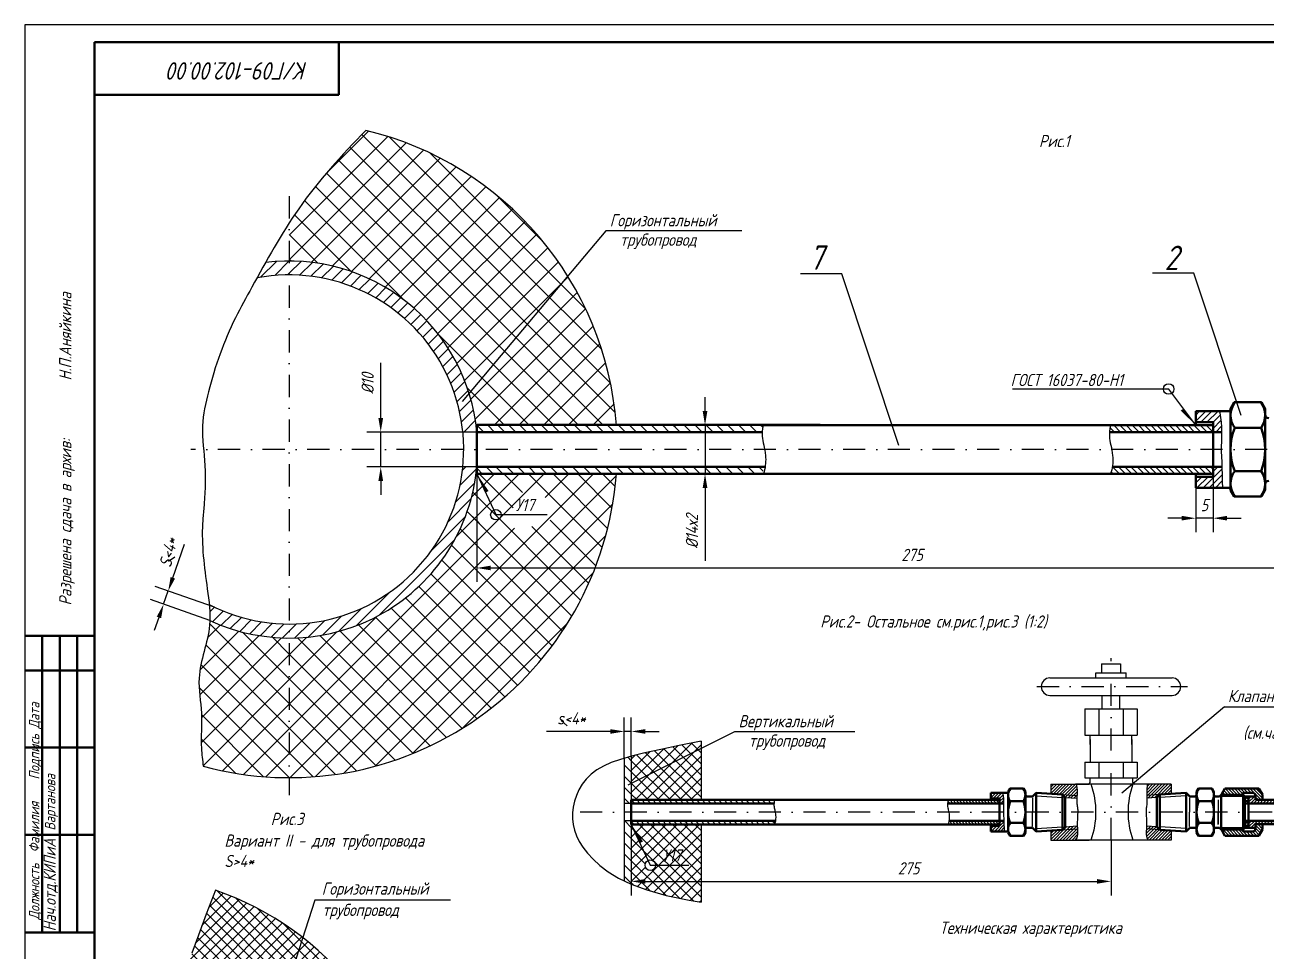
# Model space of a CAD drawing. Header units: millimetres. Extents: x 0 to 6596, y 0 to 3335.
# Drawn here: x 163.4 to 519.2, y 471.2 to 736.5 of the extents above; entities that cross this region are included whole.
import ezdxf
from ezdxf.enums import TextEntityAlignment as Align

# ---------------------------------------------------------------- set-up
doc = ezdxf.new("R2010")
doc.units = ezdxf.units.MM
doc.header["$LTSCALE"] = 0.5
doc.header["$MEASUREMENT"] = 0
doc.linetypes.add('DASHDOT', pattern=[25.4, 12.7, -6.35, 0, -6.35])
doc.styles.get("Standard").update_dxf_attribs({"font": 'romand.shx', "width": 0.8, "oblique": 15, "height": 3.5})
doc.dimstyles.get("Standard").update_dxf_attribs({"dimscale": 0, "dimtxt": 3.5, "dimasz": 4, "dimexe": 4, "dimexo": 0, "dimgap": 2, "dimtad": 1, "dimrnd": 0.0035, "dimtxsty": 'Standard', "dimcen": 0.09, "dimclrd": 5, "dimazin": 2, "dimtfac": 1, "dimtix": 1, "dimtmove": 0, "dimatfit": 0, "dimfxl": 0, "dimtolj": 1, "dimtzin": 0, "dimarcsym": 0})
pattern_1 = [(315, (217.0644, 641.017), (0.4419417, 0.4419417), [])]
pattern_2 = [(45, (217.0644, 641.017), (-0.4419417, 0.4419417), [])]

# ---------------------------------------------------------------- blocks, each defined once
blk = doc.blocks.new('*X365')
at = {"color": 0}
for p, q in [((599.41, 872.86), (600.06, 873.51)), ((599.41, 869.72), (601.41, 871.72)), ((611.41, 872.29), (612.63, 873.51)), ((599.41, 866.58), (601.41, 868.58)), ((611.41, 869.15), (613.41, 871.15)), ((599.41, 863.43), (601.41, 865.43)), ((611.41, 866.01), (613.41, 868.01)), ((611.41, 862.86), (613.41, 864.86)), ((599.41, 860.29), (601.41, 862.29)), ((611.41, 859.72), (613.41, 861.72)), ((599.41, 857.15), (601.41, 859.15)), ((611.41, 856.58), (613.41, 858.58)), ((599.41, 854.01), (601.41, 856.01)), ((611.41, 853.43), (613.41, 855.43)), ((599.41, 850.86), (601.41, 852.86)), ((611.41, 850.29), (613.41, 852.29)), ((599.41, 847.72), (601.41, 849.72)), ((611.41, 847.15), (613.41, 849.15)), ((601.06, 846.22), (601.41, 846.58))]:
    blk.add_line(p, q, dxfattribs=at)
blk = doc.blocks.new('*D376')
at = {"color": 0, "linetype": 'Continuous', "lineweight": -2, "transparency": 16777216}
for p, q in [((335.21, 526.41), (335.21, 538.09)), ((337.21, 526.97), (337.21, 538.09))]:
    blk.add_line(p, q, dxfattribs=at)
at = {"color": 5, "linetype": 'Continuous', "lineweight": -2, "transparency": 16777216}
for p, q in [((331.21, 534.09), (312.89, 534.09)), ((337.21, 534.09), (335.21, 534.09)), ((341.21, 534.09), (345.21, 534.09))]:
    blk.add_line(p, q, dxfattribs=at)
at = {"color": 5, "linetype": 'Continuous', "lineweight": 25, "transparency": 16777216}
for points in [[(331.21, 534.75), (331.21, 533.42), (335.21, 534.09)], [(341.21, 534.75), (341.21, 533.42), (337.21, 534.09)]]:
    blk.add_solid(points, dxfattribs=at)
at = {"layer": 'Defpoints', "color": 0, "linetype": 'Continuous', "lineweight": 25, "transparency": 16777216}
for p in [(337.21, 534.09), (337.21, 526.97), (335.21, 526.41)]:
    blk.add_point(p, dxfattribs=at)
at = {"color": 0, "linetype": 'Continuous', "lineweight": 25, "transparency": 16777216, "insert": (320.05, 537.84), "char_height": 3.5, "attachment_point": 5}
blk.add_mtext('\\A1;s<4*', dxfattribs=at)
blk = doc.blocks.new('*D377')
at = {"color": 0, "linetype": 'Continuous', "lineweight": -2, "transparency": 16777216}
for p, q in [((337.21, 507.48), (337.21, 487.14)), ((474.69, 502.99), (474.69, 487.14))]:
    blk.add_line(p, q, dxfattribs=at)
at = {"color": 5, "linetype": 'Continuous', "lineweight": -2, "transparency": 16777216}
blk.add_line((341.21, 491.14), (470.69, 491.14), dxfattribs=at)
at = {"color": 5, "linetype": 'Continuous', "lineweight": 25, "transparency": 16777216}
for points in [[(341.21, 491.81), (341.21, 490.48), (337.21, 491.14)], [(470.69, 491.81), (470.69, 490.48), (474.69, 491.14)]]:
    blk.add_solid(points, dxfattribs=at)
at = {"layer": 'Defpoints', "color": 0, "linetype": 'Continuous', "lineweight": 25, "transparency": 16777216}
for p in [(337.21, 507.48), (474.69, 502.99), (474.69, 491.14)]:
    blk.add_point(p, dxfattribs=at)
at = {"color": 0, "linetype": 'Continuous', "lineweight": 25, "transparency": 16777216, "insert": (416.7, 494.89), "char_height": 3.5, "attachment_point": 5}
blk.add_mtext('\\A1;275', dxfattribs=at)
blk = doc.blocks.new('*D366')
at = {"color": 5, "lineweight": -2, "transparency": 16777216}
for p, q in [((358.34, 625.85), (358.34, 629.85)), ((358.34, 621.85), (358.34, 607.85)), ((358.34, 603.85), (358.34, 582.96))]:
    blk.add_line(p, q, dxfattribs=at)
at = {"color": 0, "lineweight": -2, "transparency": 16777216}
for p, q in [((375.04, 621.85), (354.34, 621.85)), ((375.08, 607.85), (354.34, 607.85))]:
    blk.add_line(p, q, dxfattribs=at)
at = {"color": 5, "lineweight": 25, "transparency": 16777216}
for points in [[(357.67, 625.85), (359.01, 625.85), (358.34, 621.85)], [(357.67, 603.85), (359.01, 603.85), (358.34, 607.85)]]:
    blk.add_solid(points, dxfattribs=at)
at = {"layer": 'Defpoints', "color": 0, "lineweight": 25, "transparency": 16777216}
for p in [(375.04, 621.85), (358.34, 607.85), (375.08, 607.85)]:
    blk.add_point(p, dxfattribs=at)
at = {"color": 0, "lineweight": 25, "transparency": 16777216, "insert": (354.59, 591.4), "char_height": 3.5, "attachment_point": 5, "rotation": 90}
blk.add_mtext('\\A1;%%C14х2', dxfattribs=at)
blk = doc.blocks.new('*D378')
at = {"color": 5, "lineweight": -2, "transparency": 16777216}
for p, q in [((265.4, 623.85), (265.4, 639.68)), ((265.4, 609.85), (265.4, 619.85)), ((265.4, 605.85), (265.4, 601.85))]:
    blk.add_line(p, q, dxfattribs=at)
at = {"color": 0, "lineweight": -2, "transparency": 16777216}
for p, q in [((292.95, 619.85), (261.4, 619.85)), ((292.94, 609.85), (261.4, 609.85))]:
    blk.add_line(p, q, dxfattribs=at)
at = {"color": 5, "lineweight": 25, "transparency": 16777216}
for points in [[(264.73, 623.85), (266.07, 623.85), (265.4, 619.85)], [(264.73, 605.85), (266.07, 605.85), (265.4, 609.85)]]:
    blk.add_solid(points, dxfattribs=at)
at = {"layer": 'Defpoints', "color": 0, "lineweight": 25, "transparency": 16777216}
for p in [(292.95, 619.85), (265.4, 609.85), (292.94, 609.85)]:
    blk.add_point(p, dxfattribs=at)
at = {"color": 0, "lineweight": 25, "transparency": 16777216, "insert": (261.65, 633.76), "char_height": 3.5, "attachment_point": 5, "rotation": 90}
blk.add_mtext('\\A1;%%C10', dxfattribs=at)
blk = doc.blocks.new('*D379')
at = {"color": 0, "linetype": 'Continuous', "lineweight": -2, "transparency": 16777216}
for p, q in [((498.96, 607.05), (498.96, 591.17)), ((503.96, 607.05), (503.96, 591.17))]:
    blk.add_line(p, q, dxfattribs=at)
at = {"color": 5, "linetype": 'Continuous', "lineweight": -2, "transparency": 16777216}
for p, q in [((494.96, 595.17), (490.96, 595.17)), ((503.96, 595.17), (498.96, 595.17)), ((507.96, 595.17), (511.96, 595.17))]:
    blk.add_line(p, q, dxfattribs=at)
at = {"color": 5, "linetype": 'Continuous', "lineweight": 25, "transparency": 16777216}
for points in [[(494.96, 595.84), (494.96, 594.51), (498.96, 595.17)], [(507.96, 595.84), (507.96, 594.51), (503.96, 595.17)]]:
    blk.add_solid(points, dxfattribs=at)
at = {"layer": 'Defpoints', "color": 0, "linetype": 'Continuous', "lineweight": 25, "transparency": 16777216}
for p in [(498.96, 607.05), (503.96, 607.05), (498.96, 595.17)]:
    blk.add_point(p, dxfattribs=at)
at = {"color": 0, "linetype": 'Continuous', "lineweight": 25, "transparency": 16777216, "insert": (501.46, 598.92), "char_height": 3.5, "attachment_point": 5}
blk.add_mtext('\\A1;5', dxfattribs=at)
blk = doc.blocks.new('*D380')
at = {"color": 0, "linetype": 'Continuous', "lineweight": -2, "transparency": 16777216}
for p, q in [((292.95, 607.85), (292.95, 576.91)), ((567.92, 598.87), (567.92, 576.91))]:
    blk.add_line(p, q, dxfattribs=at)
at = {"color": 5, "linetype": 'Continuous', "lineweight": -2, "transparency": 16777216}
blk.add_line((296.95, 580.91), (563.92, 580.91), dxfattribs=at)
at = {"color": 5, "linetype": 'Continuous', "lineweight": 25, "transparency": 16777216}
for points in [[(296.95, 581.58), (296.95, 580.25), (292.95, 580.91)], [(563.92, 581.58), (563.92, 580.25), (567.92, 580.91)]]:
    blk.add_solid(points, dxfattribs=at)
at = {"layer": 'Defpoints', "color": 0, "linetype": 'Continuous', "lineweight": 25, "transparency": 16777216}
for p in [(292.95, 607.85), (567.92, 598.87), (567.92, 580.91)]:
    blk.add_point(p, dxfattribs=at)
at = {"color": 0, "linetype": 'Continuous', "lineweight": 25, "transparency": 16777216, "insert": (417.7, 584.66), "char_height": 3.5, "attachment_point": 5}
blk.add_mtext('\\A1;275', dxfattribs=at)

msp = doc.modelspace()

# ---------------------------------------------------------------- hatches: boundary and pattern name
at = {"linetype": 'Continuous', "lineweight": 25}
h = msp.add_hatch(dxfattribs=at)
h.set_pattern_fill('ANSI31', color=256, scale=10, style=0)
h.set_pattern_definition([(45, (52.6669, 874.9288), (-0.8838835, 0.8838835), [])])
h.paths.add_polyline_path([(506.611, 603.849), (506.586, 605.655), (506.534, 607.679), (506.471, 609.526), (506.458, 609.849), (503.961, 609.849), (503.961, 607.049), (498.961, 607.049), (498.961, 603.849)])
h.paths.add_polyline_path([(503.961, 622.649), (503.961, 619.849), (506.365, 619.849), (506.366, 619.933), (506.349, 621.299), (506.271, 622.659), (506.108, 624.017), (505.836, 625.377), (505.696, 625.849), (498.961, 625.849), (498.961, 622.649)])
h = msp.add_hatch(dxfattribs=at)
h.set_pattern_fill('ANSI31', color=256, scale=10, angle=-90, style=0)
h.set_pattern_definition([(315, (52.6669, 874.9288), (0.8838835, 0.8838835), [])])
h.paths.add_polyline_path([(474.526, 621.849, 0.0052677), (474.439, 621.462, 0.0402545), (474.228, 619.849), (503.961, 619.849), (503.961, 621.849)])
h.paths.add_polyline_path([(475.052, 609.849, -0.0266989), (474.76, 608.497, -0.0079438), (474.572, 607.849), (503.961, 607.849), (503.961, 609.849)])
h = msp.add_hatch(dxfattribs=at)
h.set_pattern_fill('ANSI37', color=256, scale=18, angle=90, style=0)
h.set_pattern_definition([(135, (7.6495, 5.649), (-1.59099, -1.59099), []), (225, (7.6495, 5.649), (1.59099, -1.59099), [])])
h.paths.add_polyline_path([(357.206, 529.208), (337.206, 519.194), (337.206, 514.487), (357.206, 514.487)])
h.paths.add_polyline_path([(357.206, 529.208), (357.206, 531.272), (350.97, 530.019), (345.634, 528.918), (341.105, 527.926), (337.292, 526.999), (337.206, 526.974), (337.206, 519.194)])
h.paths.add_polyline_path([(357.206, 507.477), (337.207, 507.477), (337.207, 507.475), (341.987, 497.125, -0.556969), (344.155, 495.783, -1), (341.155, 495.783, -0.2845471), (341.987, 497.125), (337.207, 507.475), (337.207, 492.76), (337.206, 492.76), (337.206, 490.362), (337.207, 490.362), (341.706, 488.69), (347.177, 487.132), (353.753, 485.724), (357.206, 485.183)])
h.paths.add_polyline_path([(345.384, 501.201), (354.872, 501.201), (354.872, 495.951), (345.384, 495.951)], flags=24)
h = msp.add_hatch(dxfattribs=at)
h.set_pattern_fill('ANSI31', color=256, scale=18, angle=90, style=0)
h.set_pattern_definition([(135, (7.6495, 5.649), (-1.59099, -1.59099), [])])
h.paths.add_polyline_path([(337.206, 526.974), (335.206, 526.407), (335.206, 513.477), (337.206, 513.477)])
h.paths.add_polyline_path([(337.206, 508.477), (335.206, 508.477), (335.206, 491.32), (337.206, 490.362)])
h = msp.add_hatch(dxfattribs=at)
h.set_pattern_fill('ANSI31', color=256, scale=5, style=0)
h.set_pattern_definition(pattern_2)
h.paths.add_polyline_path([(444.036, 505.477), (444.024, 506.38), (443.998, 507.392), (443.966, 508.315), (443.96, 508.477), (442.711, 508.477), (442.711, 507.077), (440.211, 507.077), (440.211, 505.477)])
h.paths.add_polyline_path([(442.711, 514.877), (442.711, 513.477), (443.913, 513.477), (443.914, 513.519), (443.905, 514.202), (443.867, 514.882), (443.785, 515.561), (443.649, 516.241), (443.579, 516.477), (440.211, 516.477), (440.211, 514.877)])
h = msp.add_hatch(dxfattribs=at)
h.set_pattern_fill('ANSI31', color=256, scale=5, style=0)
h.set_pattern_definition(pattern_2)
h.paths.add_polyline_path([(464.948, 515.747, 0.0083455), (464.968, 517.063, 0.0300365), (464.918, 517.869, 0.0101578), (464.759, 518.989), (464.508, 518.989), (457.445, 518.989), (457.445, 516.216), (460.746, 516.01)])
h.paths.add_polyline_path([(464.914, 514.948, 0.005074), (464.948, 515.747), (460.746, 516.01), (461.546, 515.203), (461.546, 515.158)])
h.paths.add_polyline_path([(465.063, 506.215, 0.002508), (465.048, 506.532, -0.0055079), (465.029, 507.014), (461.546, 506.797), (461.546, 506.752), (460.746, 505.945)])
h.paths.add_polyline_path([(464.569, 502.989, 0.018147), (464.899, 503.653, 0.103314), (465.087, 504.494, 0.0136215), (465.063, 506.215), (460.355, 505.921), (457.445, 505.739), (457.445, 502.989)])
h = msp.add_hatch(dxfattribs=at)
h.set_pattern_fill('ANSI31', color=256, scale=5, style=0)
h.set_pattern_definition(pattern_2)
h.paths.add_polyline_path([(491.945, 502.989), (491.945, 505.739), (488.644, 505.945), (484.826, 506.184, 0.0133741), (484.804, 504.494, 0.103314), (484.991, 503.653, 0.018147), (485.322, 502.989)])
h.paths.add_polyline_path([(488.644, 505.945), (487.844, 506.752), (487.844, 506.797), (484.861, 506.983, -0.0051516), (484.842, 506.532, 0.0027554), (484.826, 506.184)])
h.paths.add_polyline_path([(487.844, 515.158), (487.844, 515.203), (488.644, 516.01), (484.942, 515.778, 0.0050741), (484.975, 514.979)])
h.paths.add_polyline_path([(488.644, 516.01), (491.945, 516.216), (491.945, 518.989), (485.132, 518.989, 0.0101578), (484.972, 517.869, 0.0300365), (484.923, 517.063, 0.0081473), (484.942, 515.778)])
h = msp.add_hatch(dxfattribs=at)
h.set_pattern_fill('ANSI31', color=256, scale=5, angle=-90, style=0)
h.set_pattern_definition(pattern_1)
h.paths.add_polyline_path([(517.094, 504.239), (518.108, 505.994), (518.108, 507.489), (516.108, 507.489), (516.108, 506.266, -0.4142136), (515.308, 505.466), (512.792, 505.466, -0.1989124), (512.439, 505.612), (512.073, 505.977), (506.34, 505.977), (507.344, 504.239)])
h.paths.add_polyline_path([(512.439, 516.342, -0.1989124), (512.792, 516.489), (514.58, 516.489), (515.216, 517.739), (507.344, 517.739), (506.327, 515.977), (512.073, 515.977)])
h.paths.add_polyline_path([(518.108, 514.489), (518.108, 515.989), (517.098, 517.739), (515.216, 517.739), (514.58, 516.489), (515.308, 516.489, -0.4142136), (516.108, 515.689), (516.108, 514.489)])
h = msp.add_hatch(dxfattribs=at)
h.set_pattern_fill('ANSI31', color=256, scale=5, angle=-90, style=0)
h.set_pattern_definition(pattern_1)
h.paths.add_polyline_path([(427.994, 514.477, 0.0052677), (427.951, 514.283, 0.0402545), (427.845, 513.477), (442.711, 513.477), (442.711, 514.477)])
h.paths.add_polyline_path([(428.257, 508.477, -0.0266989), (428.111, 507.801, -0.0079438), (428.017, 507.477), (442.711, 507.477), (442.711, 508.477)])
h = msp.add_hatch(dxfattribs=at)
h.set_pattern_fill('ANSI37', color=256, scale=5, style=0)
h.set_pattern_definition([(45, (217.0644, 641.017), (-0.4419417, 0.4419417), []), (135, (217.0644, 641.017), (-0.4419417, -0.4419417), [])])
h.paths.add_polyline_path([(514.108, 513.489), (514.108, 515.477), (513.049, 515.477), (513.049, 513.489)])
h.paths.add_polyline_path([(514.108, 506.477), (514.108, 508.489), (513.049, 508.489), (513.049, 506.477)])
h = msp.add_hatch(dxfattribs=at)
h.set_pattern_fill('ANSI31', color=256, scale=5, style=0)
h.set_pattern_definition(pattern_2)
h.paths.add_polyline_path([(531.608, 513.489), (531.608, 514.489), (531.594, 514.489), (531.592, 514.486), (531.594, 514.489), (516.108, 514.489), (516.108, 515.477), (514.108, 515.477), (514.108, 513.489)])
h.paths.add_polyline_path([(531.608, 507.489), (531.608, 508.489), (514.108, 508.489), (514.108, 506.477), (516.108, 506.477), (516.108, 507.489)])
h = msp.add_hatch(dxfattribs=at)
h.set_pattern_fill('ANSI37', color=256, scale=18, angle=-90, style=0)
h.set_pattern_definition([(315, (-364.1336, 3874.4901), (1.5909903, 1.5909903), []), (45, (-364.1336, 3874.4901), (-1.5909903, 1.5909903), [])])
h.paths.add_polyline_path([(274.111, 389.534), (258.061, 397.847), (234.984, 397.847, -0.0003252), (234.972, 397.789), (244.742, 392.006, -0.2728999), (246.055, 392.78, -1), (246.055, 389.78, -0.5712155), (244.742, 392.006), (234.972, 397.789, -0.2530838), (206.631, 364.859), (220.886, 327.486, 0.2539575)])
h.paths.add_polyline_path([(259.825, 417.199), (269.693, 414.555), (269.825, 414.63), (269.825, 414.595), (275.473, 417.203, 0.2899648), (218.01, 488.605), (215.351, 481.724), (213.125, 475.739), (211.287, 470.561), (209.791, 466.101), (208.592, 462.269), (207.644, 458.976), (206.901, 456.135), (206.319, 453.655), (205.855, 451.447), (205.691, 450.539, -0.259315), (234.986, 417.199)])
h.paths.add_polyline_path([(246.063, 380.149), (252.749, 380.149), (252.749, 374.899), (246.063, 374.899)], flags=24)

# ---------------------------------------------------------------- linework, layer by layer
for p, q in [((757.397, 736.48), (163.397, 736.48)), ((163.397, 736.48), (163.397, 316.48)), ((498.961, 621.85), (491.273, 632.171)), ((518.882, 626.465), (518.882, 614.872)), ((518.882, 614.872), (518.882, 626.465)), ((518.882, 614.827), (518.882, 626.419)), ((518.882, 624.611), (518.882, 626.419)), ((518.882, 626.419), (518.882, 624.827)), ((293.183, 619.849), (288.932, 619.849)), ((518.882, 614.872), (518.882, 603.28)), ((293.183, 609.849), (288.932, 609.849)), ((292.953, 607.854), (298.338, 596.194)), ((518.882, 605.088), (518.882, 603.28)), ((518.882, 603.28), (518.882, 604.872)), ((508.961, 603.226), (510.031, 601.372)), ((510.031, 601.372), (516.829, 601.372)), ((518.882, 603.28), (517.781, 601.372)), ((298.338, 596.194), (313.111, 596.194)), ((471.945, 553.423), (477.445, 553.423)), ((471.945, 553.423), (471.945, 550.923)), ((477.445, 553.423), (477.445, 550.923)), ((457.202, 549.423), (492.187, 549.423)), ((470.36, 550.923), (479.03, 550.923)), ((470.36, 549.423), (470.36, 550.923)), ((479.03, 549.423), (479.03, 550.923)), ((457.202, 544.423), (492.187, 544.423)), ((472.13, 540.534), (472.13, 544.423)), ((477.26, 540.534), (477.26, 544.423)), ((467.195, 540.534), (482.195, 540.534)), ((467.195, 533.034), (482.195, 533.034)), ((468.695, 530.31), (468.695, 533.034)), ((468.695, 531.829), (468.695, 525.31)), ((480.695, 530.31), (480.695, 533.034)), ((480.695, 531.829), (480.695, 525.31)), ((467.195, 525.31), (482.195, 525.31)), ((467.195, 520.81), (482.195, 520.81)), ((468.695, 519.489), (468.695, 520.81)), ((480.945, 519.489), (480.945, 520.81)), ((450.172, 516.785), (450.172, 510.989)), ((450.172, 510.989), (450.172, 516.785)), ((450.172, 510.966), (450.172, 516.762)), ((450.172, 515.858), (450.172, 516.762)), ((450.172, 516.762), (450.172, 515.966)), ((457.445, 518.989), (468.445, 518.989)), ((491.945, 518.989), (464.508, 518.989)), ((491.945, 518.989), (464.759, 518.989)), ((499.218, 516.785), (499.218, 510.989)), ((499.218, 510.989), (499.218, 516.785)), ((499.218, 510.966), (499.218, 516.762)), ((499.218, 515.858), (499.218, 516.762)), ((499.218, 516.762), (499.218, 515.966)), ((337.322, 513.477), (335.197, 513.477)), ((452.172, 515.059), (452.172, 510.966)), ((461.546, 510.977), (461.546, 515.163)), ((487.844, 510.977), (487.844, 515.163)), ((497.218, 515.059), (497.218, 510.966)), ((505.428, 514.547), (505.428, 510.989)), ((505.428, 514.303), (505.428, 507.572)), ((512.549, 515.48), (506.266, 515.48)), ((450.172, 510.989), (450.172, 505.192)), ((452.172, 506.896), (452.172, 510.989)), ((461.546, 510.977), (461.546, 506.791)), ((487.844, 510.977), (487.844, 506.791)), ((497.218, 506.896), (497.218, 510.989)), ((499.218, 510.989), (499.218, 505.192)), ((505.428, 507.43), (505.428, 510.989)), ((337.322, 508.477), (335.197, 508.477)), ((337.207, 507.476), (342.592, 495.815)), ((450.172, 505.192), (449.621, 504.239)), ((450.172, 506.096), (450.172, 505.192)), ((450.172, 505.192), (450.172, 505.989)), ((499.218, 506.096), (499.218, 505.192)), ((499.218, 505.192), (499.218, 505.989)), ((499.218, 505.192), (499.769, 504.239)), ((512.549, 506.475), (506.266, 506.475)), ((445.211, 505.166), (445.746, 504.239)), ((445.746, 504.239), (449.145, 504.239)), ((457.445, 502.989), (468.477, 502.989)), ((491.945, 502.989), (464.569, 502.989)), ((503.643, 504.239), (500.244, 504.239)), ((504.178, 505.166), (503.643, 504.239)), ((342.592, 495.815), (353.693, 495.815))]:
    msp.add_line(p, q)
at = {"lineweight": 50}
for p, q in [((752.397, 731.48), (183.397, 731.48)), ((183.397, 731.48), (183.397, 321.48)), ((253.436, 716.444), (253.436, 731.444)), ((183.436, 716.444), (253.436, 716.444)), ((508.961, 626.519), (510.031, 628.372)), ((508.961, 626.519), (508.961, 603.226)), ((510.031, 628.372), (517.781, 628.372)), ((518.882, 626.465), (517.781, 628.372)), ((518.882, 626.419), (518.882, 614.827)), ((498.961, 625.849), (498.961, 621.849)), ((503.961, 622.649), (498.961, 622.649)), ((503.961, 622.649), (503.961, 607.049)), ((374.74, 619.849), (292.951, 619.849)), ((391.373, 621.869), (292.952, 621.869)), ((503.961, 621.849), (375.039, 621.849)), ((503.961, 619.849), (474.228, 619.849)), ((510.173, 621.057), (517.685, 621.057)), ((518.882, 603.28), (518.882, 614.872)), ((375.564, 609.849), (292.951, 609.849)), ((503.961, 609.849), (475.052, 609.849)), ((510.139, 608.688), (517.685, 608.688)), ((391.419, 607.849), (292.951, 607.849)), ((503.961, 607.849), (375.085, 607.849)), ((498.961, 607.849), (498.961, 603.849)), ((503.961, 607.049), (498.961, 607.049)), ((508.961, 603.226), (510.031, 601.372)), ((510.031, 601.372), (517.781, 601.372)), ((518.882, 603.28), (517.781, 601.372)), ((163.397, 561.501), (183.397, 561.501)), ((168.397, 561.501), (168.397, 476.501)), ((173.397, 561.501), (173.397, 476.501)), ((178.397, 561.501), (178.397, 476.501)), ((163.397, 551.501), (183.397, 551.501)), ((163.397, 529.501), (183.397, 529.501)), ((440.211, 516.477), (440.211, 514.477)), ((445.211, 516.812), (445.746, 517.739)), ((445.211, 516.812), (445.211, 505.166)), ((445.746, 517.739), (449.621, 517.739)), ((450.172, 516.785), (449.621, 517.739)), ((450.172, 516.762), (450.172, 510.966)), ((453.196, 510.977), (453.196, 516.481)), ((460.746, 510.977), (460.746, 516.01)), ((488.644, 510.977), (488.644, 516.01)), ((496.194, 510.977), (496.194, 516.481)), ((499.218, 516.785), (499.769, 517.739)), ((499.218, 516.762), (499.218, 510.966)), ((503.643, 517.739), (499.769, 517.739)), ((504.178, 516.812), (503.643, 517.739)), ((504.178, 516.812), (504.178, 505.166)), ((506.266, 515.977), (506.266, 505.993)), ((506.266, 515.977), (506.266, 510.989)), ((506.333, 515.989), (507.344, 517.739)), ((517.098, 517.739), (507.344, 517.739)), ((512.439, 516.342), (512.073, 515.977)), ((515.308, 516.489), (512.792, 516.489)), ((518.108, 515.989), (517.098, 517.739)), ((518.108, 515.989), (518.108, 514.489)), ((378.101, 513.477), (337.206, 513.477)), ((386.418, 514.487), (337.207, 514.487)), ((442.711, 514.477), (378.25, 514.477)), ((442.711, 513.477), (427.845, 513.477)), ((442.711, 514.877), (440.211, 514.877)), ((442.711, 514.877), (442.711, 507.077)), ((445.817, 514.081), (449.574, 514.081)), ((461.546, 510.977), (461.546, 515.203)), ((487.844, 510.977), (487.844, 515.203)), ((503.573, 514.081), (499.816, 514.081)), ((513.049, 515.48), (513.049, 506.494)), ((513.049, 515.48), (513.049, 506.494)), ((513.049, 515.48), (513.049, 506.494)), ((513.049, 515.48), (513.049, 506.494)), ((513.049, 515.48), (513.049, 506.494)), ((513.049, 515.48), (513.049, 506.475)), ((514.108, 515.477), (514.108, 506.477)), ((516.108, 515.689), (516.108, 514.489)), ((516.108, 515.239), (516.108, 514.489)), ((531.608, 514.489), (516.108, 514.489)), ((450.172, 505.192), (450.172, 510.989)), ((453.196, 510.977), (453.196, 505.473)), ((460.746, 510.977), (460.746, 505.945)), ((461.546, 510.977), (461.546, 506.752)), ((487.844, 510.977), (487.844, 506.752)), ((488.644, 510.977), (488.644, 505.945)), ((496.194, 510.977), (496.194, 505.473)), ((499.218, 505.192), (499.218, 510.989)), ((506.266, 505.977), (506.266, 510.989)), ((378.513, 508.477), (337.206, 508.477)), ((386.441, 507.477), (337.207, 507.477)), ((442.711, 507.477), (378.273, 507.477)), ((442.711, 508.477), (428.257, 508.477)), ((440.211, 507.477), (440.211, 505.477)), ((442.711, 507.077), (440.211, 507.077)), ((445.801, 507.896), (449.574, 507.896)), ((450.172, 505.192), (449.621, 504.239)), ((499.218, 505.192), (499.769, 504.239)), ((503.589, 507.896), (499.816, 507.896)), ((506.34, 505.977), (507.344, 504.239)), ((512.439, 505.612), (512.073, 505.977)), ((515.308, 505.466), (512.792, 505.466)), ((516.108, 507.489), (516.108, 506.739)), ((516.108, 507.489), (516.108, 506.289)), ((531.608, 507.489), (516.108, 507.489)), ((518.108, 505.994), (517.094, 504.239)), ((518.108, 507.489), (518.108, 505.994)), ((163.397, 504.501), (168.788, 504.501)), ((168.397, 504.501), (183.397, 504.501)), ((445.211, 505.166), (445.746, 504.239)), ((445.746, 504.239), (449.621, 504.239)), ((503.643, 504.239), (499.769, 504.239)), ((504.178, 505.166), (503.643, 504.239)), ((517.094, 504.239), (507.344, 504.239)), ((163.397, 476.501), (183.397, 476.501))]:
    msp.add_line(p, q, dxfattribs=at)
at = {"lineweight": 25}
for p, q in [((239.183, 676.263), (267.426, 704.506)), ((249.835, 693.986), (261.91, 706.061)), ((259.997, 705.113), (301.2, 663.909)), ((239.183, 669.192), (272.672, 702.681)), ((256.559, 701.479), (296.15, 661.888)), ((267.79, 704.391), (306.25, 665.93)), ((245.536, 668.474), (277.671, 700.609)), ((251.548, 667.415), (282.439, 698.306)), ((253.176, 697.792), (291.1, 659.867)), ((279.476, 699.775), (311.3, 667.951)), ((249.87, 694.027), (286.05, 657.846)), ((257.022, 665.818), (286.989, 695.785)), ((262.046, 663.771), (291.332, 693.057)), ((246.665, 690.161), (281, 655.825)), ((266.674, 661.328), (295.476, 690.129)), ((270.941, 658.523), (299.425, 687.008)), ((298.786, 687.537), (311.87, 674.453)), ((243.586, 686.168), (272.09, 657.664)), ((274.867, 655.379), (303.184, 683.696)), ((240.658, 682.025), (256.782, 665.901)), ((283.308, 656.749), (306.755, 680.195)), ((239.183, 676.429), (247.39, 668.222)), ((295.098, 661.467), (310.137, 676.506)), ((368.886, 677.477), (329.873, 677.477)), ((306.887, 666.185), (313.329, 672.627)), ((235.006, 664.675), (239.181, 668.849)), ((239.183, 669.358), (239.694, 668.847)), ((230.966, 664.17), (235.521, 668.725)), ((238.714, 664.847), (239.183, 665.316)), ((239.183, 665.316), (242.608, 668.741)), ((242.163, 664.761), (245.84, 668.438)), ((245.4, 664.461), (248.905, 667.967)), ((248.456, 663.982), (251.823, 667.349)), ((251.354, 663.345), (254.608, 666.599)), ((254.113, 662.568), (257.274, 665.729)), ((284.663, 643.962), (306.887, 666.185)), ((287.243, 639.47), (316.329, 668.556)), ((306.25, 665.93), (328.724, 643.457)), ((311.3, 667.951), (324.109, 655.143)), ((498.47, 665.306), (486.587, 665.306)), ((511.952, 624.581), (498.47, 665.306)), ((256.744, 661.664), (259.827, 664.747)), ((259.258, 660.642), (262.277, 663.662)), ((261.662, 659.511), (264.629, 662.478)), ((289.442, 634.598), (319.132, 664.288)), ((296.15, 661.888), (332.582, 625.456)), ((301.2, 663.909), (331.238, 633.872)), ((397.587, 665.12), (385.704, 665.12)), ((413.839, 616.025), (397.587, 665.12)), ((263.963, 658.277), (266.888, 661.201)), ((266.166, 656.944), (269.056, 659.834)), ((268.273, 655.516), (271.138, 658.38)), ((281.731, 648.1), (295.098, 661.467)), ((291.1, 659.867), (329.118, 621.849)), ((291.214, 629.299), (321.73, 659.815)), ((270.289, 653.995), (273.134, 656.841)), ((272.214, 652.385), (275.048, 655.219)), ((278.463, 651.904), (283.308, 656.749)), ((281, 655.825), (314.976, 621.849)), ((286.05, 657.846), (322.047, 621.849)), ((292.485, 623.499), (324.115, 655.129)), ((274.05, 650.686), (276.879, 653.515)), ((275.798, 648.898), (278.628, 651.728)), ((277.457, 647.022), (280.295, 649.86)), ((279.027, 645.056), (281.88, 647.909)), ((281.997, 647.757), (307.905, 621.849)), ((297.906, 621.849), (326.275, 650.218)), ((280.506, 642.999), (283.381, 645.874)), ((304.978, 621.849), (328.194, 645.066)), ((281.891, 640.849), (284.796, 643.754)), ((283.18, 638.603), (286.123, 641.545)), ((284.369, 636.256), (287.358, 639.245)), ((285.451, 633.803), (288.498, 636.849)), ((312.049, 621.849), (329.851, 639.652)), ((286.421, 631.237), (289.537, 634.353)), ((319.12, 621.849), (331.221, 633.951)), ((287.269, 628.549), (290.47, 631.75)), ((290.234, 632.449), (300.834, 621.849)), ((287.985, 625.729), (291.287, 629.032)), ((288.553, 622.762), (291.979, 626.188)), ((326.191, 621.849), (332.268, 627.927)), ((289.176, 619.849), (292.532, 623.206)), ((292.711, 619.849), (292.93, 620.068)), ((292.951, 613.018), (292.951, 616.441)), ((288.135, 604.666), (292.911, 609.443)), ((288.827, 608.894), (289.782, 609.849)), ((239.183, 534.841), (312.191, 607.849)), ((286.892, 599.887), (292.338, 605.333)), ((286.967, 589.697), (305.12, 607.849)), ((292.951, 602.752), (298.049, 607.849)), ((292.951, 574.467), (326.333, 607.849)), ((292.951, 567.396), (332.881, 607.327)), ((293.62, 607.849), (303.306, 598.164)), ((300.692, 607.849), (306.005, 602.536)), ((307.763, 607.849), (328.879, 586.733)), ((312.558, 601.146), (319.262, 607.849)), ((312.798, 601.385), (319.262, 607.849)), ((314.834, 607.849), (330.427, 592.256)), ((321.905, 607.849), (331.675, 598.08)), ((328.976, 607.849), (332.582, 604.243)), ((291.44, 601.241), (292.951, 602.752)), ((291.779, 602.619), (292.951, 601.448)), ((291.779, 602.619), (322.696, 571.703)), ((292.951, 601.448), (294.936, 599.463)), ((284.703, 594.163), (291.317, 600.777)), ((292.951, 560.325), (331.88, 599.254)), ((302.183, 597.842), (303.242, 598.9)), ((279.886, 585.811), (289.61, 595.535)), ((290.194, 597.134), (292.951, 594.377)), ((290.194, 597.134), (320.18, 567.148)), ((292.951, 594.377), (293.628, 593.7)), ((313.935, 594.606), (327.06, 581.481)), ((288.157, 592.1), (292.951, 587.306)), ((288.157, 592.1), (317.457, 562.8)), ((292.951, 581.538), (303.76, 592.348)), ((308.722, 592.748), (324.994, 576.476)), ((205.813, 578.097), (209.182, 587.705)), ((265.07, 567.459), (286.573, 588.963)), ((285.723, 587.463), (292.951, 580.235)), ((292.951, 553.254), (329.892, 590.195)), ((292.951, 588.609), (293.623, 589.282)), ((292.951, 587.306), (294.345, 585.912)), ((239.183, 527.77), (292.951, 581.538)), ((282.927, 583.188), (292.951, 573.164)), ((292.951, 580.235), (314.534, 558.652)), ((279.79, 579.254), (292.951, 566.093)), ((292.951, 546.183), (326.293, 579.525)), ((217.777, 569.663), (200.715, 575.646)), ((203.159, 570.528), (204.489, 574.322)), ((239.333, 520.85), (292.951, 574.467)), ((258.497, 564.422), (268.221, 574.146)), ((276.323, 575.65), (292.951, 559.022)), ((292.951, 573.164), (311.417, 554.698)), ((216.446, 565.869), (199.384, 571.852)), ((216.423, 568.31), (217.777, 569.663)), ((253.255, 562.715), (259.869, 569.329)), ((268.396, 569.434), (292.951, 544.88)), ((272.527, 572.374), (292.951, 551.951)), ((201.836, 566.753), (200.512, 562.979)), ((217.183, 565.534), (220.23, 568.581)), ((219.679, 564.495), (222.795, 567.611)), ((222.282, 563.562), (225.483, 566.763)), ((225, 562.745), (228.303, 566.048)), ((239.183, 541.912), (264.335, 567.065)), ((244.589, 561.121), (249.366, 565.897)), ((246.705, 521.151), (292.951, 567.396)), ((248.699, 561.695), (254.145, 567.141)), ((263.914, 566.846), (292.951, 537.809)), ((292.951, 566.093), (308.109, 550.934)), ((213.579, 551.664), (224.733, 562.819)), ((215.769, 560.925), (219.434, 564.59)), ((216.391, 564.871), (239.183, 542.079)), ((225.798, 562.534), (239.183, 549.15)), ((227.844, 562.053), (231.27, 565.479)), ((230.826, 561.5), (234.405, 565.078)), ((233.964, 561.102), (237.732, 564.871)), ((237.28, 560.883), (239.183, 562.785)), ((239.183, 562.785), (241.291, 564.894)), ((239.183, 548.984), (252.792, 562.592)), ((240.807, 560.874), (245.138, 565.205)), ((253.762, 562.855), (284.256, 532.361)), ((259.051, 564.637), (288.724, 534.964)), ((292.951, 539.112), (318.938, 565.099)), ((213.529, 544.543), (230.533, 561.547)), ((214.048, 537.991), (236.953, 560.896)), ((215.282, 558.909), (239.183, 535.008)), ((234.337, 561.067), (239.183, 556.221)), ((239.183, 556.055), (244.212, 561.084)), ((241.573, 560.902), (274.67, 527.805)), ((247.976, 561.57), (279.575, 529.971)), ((254.778, 522.152), (292.951, 560.325)), ((292.951, 559.022), (304.613, 547.36)), ((213.952, 530.824), (239.183, 556.055)), ((239.183, 556.221), (269.523, 525.881)), ((213.868, 553.252), (239.183, 527.937)), ((263.837, 524.14), (292.951, 553.254)), ((292.951, 551.951), (300.928, 543.973)), ((214.488, 524.289), (239.183, 548.984)), ((239.183, 549.15), (264.116, 524.217)), ((213.356, 546.692), (239.183, 520.866)), ((274.507, 527.739), (292.951, 546.183)), ((292.951, 544.88), (297.054, 540.776)), ((220.081, 522.811), (239.183, 541.912)), ((239.183, 542.079), (258.422, 522.84)), ((214.025, 538.952), (231.841, 521.137)), ((288.933, 535.094), (292.951, 539.112)), ((292.951, 537.809), (292.988, 537.772)), ((226.105, 521.764), (239.183, 534.841)), ((239.183, 535.008), (252.406, 521.784)), ((401.25, 533.999), (366.774, 533.999)), ((213.947, 531.959), (223.788, 522.119)), ((232.5, 521.087), (239.183, 527.77)), ((239.183, 527.937), (246.021, 521.099)), ((214.482, 524.354), (214.757, 524.078)), ((239.183, 520.866), (239.199, 520.849)), ((337.206, 510.062), (337.206, 511.773)), ((285.373, 485.79), (246.551, 485.79))]:
    msp.add_line(p, q, dxfattribs=at)
at = {"linetype": 'DASHDOT'}
for p, q in [((239.183, 687.402), (239.183, 515.849)), ((685.871, 614.849), (210.943, 614.849)), ((453.479, 546.923), (496.655, 546.923)), ((533.667, 510.977), (320.421, 510.977))]:
    msp.add_line(p, q, dxfattribs=at)
at = {"linetype": 'Continuous', "lineweight": 25}
for p, q in [((329.873, 677.477), (288.757, 628.618)), ((491.273, 632.171), (446.487, 632.171)), ((204.553, 582.833), (206.421, 584.105)), ((507.22, 541.129), (477.77, 516.398)), ((507.22, 541.129), (557.611, 541.129)), ((317.132, 537.234), (318.815, 535.683)), ((366.774, 533.999), (336.207, 518.694)), ((357.206, 531.272), (357.206, 514.487)), ((337.206, 526.974), (337.206, 490.362)), ((335.206, 526.407), (335.206, 491.32)), ((460.355, 516.034), (464.948, 515.747)), ((488.644, 516.01), (484.925, 515.777)), ((512.662, 516.258), (512.662, 515.865)), ((453.196, 515.68), (460.746, 515.208)), ((461.546, 515.158), (464.914, 514.948)), ((487.844, 515.158), (484.975, 514.979)), ((496.194, 515.68), (488.644, 515.208)), ((337.207, 507.477), (337.207, 492.76)), ((357.206, 507.477), (357.206, 485.183)), ((453.196, 506.275), (460.746, 506.747)), ((460.355, 505.921), (465.063, 506.215)), ((461.546, 506.797), (465.013, 507.013)), ((488.644, 505.945), (484.811, 506.185)), ((487.844, 506.797), (484.861, 506.983)), ((496.194, 506.275), (488.644, 506.747)), ((512.662, 506.09), (512.662, 505.702)), ((246.551, 485.79), (227.946, 428.09))]:
    msp.add_line(p, q, dxfattribs=at)
at = {"linetype": 'Continuous', "lineweight": 50}
for p, q in [((518.882, 626.465), (518.882, 614.872)), ((508.461, 625.849), (498.961, 625.849)), ((292.952, 621.869), (292.952, 607.849)), ((506.365, 619.849), (503.961, 619.849)), ((506.458, 609.849), (503.961, 609.849)), ((508.461, 603.849), (498.961, 603.849)), ((444.961, 516.477), (440.211, 516.477)), ((450.172, 516.785), (450.172, 510.989)), ((453.196, 516.481), (452.245, 515.538)), ((453.196, 516.481), (460.746, 516.01)), ((460.746, 516.01), (461.546, 515.203)), ((488.644, 516.01), (487.844, 515.203)), ((496.194, 516.481), (488.644, 516.01)), ((496.194, 516.481), (497.145, 515.538)), ((499.218, 516.785), (499.218, 510.989)), ((506.266, 515.977), (505.778, 515.501)), ((512.549, 515.977), (512.549, 505.989)), ((512.549, 515.977), (512.549, 510.994)), ((512.549, 515.977), (513.049, 515.48)), ((337.207, 514.487), (337.207, 507.477)), ((443.913, 513.477), (442.711, 513.477)), ((450.672, 515.466), (452.069, 515.466)), ((498.718, 515.466), (497.321, 515.466)), ((516.108, 515.477), (513.049, 515.477)), ((513.049, 513.489), (531.608, 513.489)), ((512.549, 505.977), (512.549, 510.984)), ((444.961, 505.477), (440.211, 505.477)), ((443.96, 508.477), (442.711, 508.477)), ((450.672, 506.489), (452.069, 506.489)), ((453.196, 505.473), (452.245, 506.416)), ((453.196, 505.473), (460.746, 505.945)), ((460.746, 505.945), (461.546, 506.752)), ((488.644, 505.945), (487.844, 506.752)), ((496.194, 505.473), (488.644, 505.945)), ((496.194, 505.473), (497.145, 506.416)), ((498.718, 506.489), (497.321, 506.489)), ((506.266, 505.977), (505.801, 506.454)), ((512.549, 505.977), (513.049, 506.475)), ((513.049, 508.489), (531.608, 508.489)), ((516.108, 506.477), (513.049, 506.477))]:
    msp.add_line(p, q, dxfattribs=at)
at = {"linetype": 'Continuous'}
for p, q in [((518.882, 626.419), (518.882, 614.827)), ((518.882, 603.28), (518.882, 614.872)), ((467.195, 540.534), (467.195, 533.034)), ((471.195, 540.534), (471.195, 533.034)), ((478.195, 540.534), (478.195, 533.034)), ((482.195, 540.534), (482.195, 533.034)), ((467.195, 525.31), (467.195, 520.81)), ((471.195, 525.31), (471.195, 520.81)), ((478.195, 525.31), (478.195, 520.81)), ((482.195, 525.31), (482.195, 520.81)), ((450.172, 516.762), (450.172, 510.966)), ((457.445, 518.989), (457.445, 516.216)), ((491.945, 518.989), (491.945, 516.209)), ((499.218, 516.762), (499.218, 510.966)), ((450.172, 505.192), (450.172, 510.989)), ((499.218, 505.192), (499.218, 510.989)), ((457.445, 505.739), (457.445, 502.989)), ((491.945, 505.78), (491.945, 502.989))]:
    msp.add_line(p, q, dxfattribs=at)
at = {"color": 0}
for p, q in [((293.183, 621.574), (294.907, 619.849)), ((296.05, 621.849), (298.05, 619.849)), ((298.94, 621.849), (300.94, 619.849)), ((302.083, 621.849), (304.083, 619.849)), ((305.226, 621.849), (307.226, 619.849)), ((308.369, 621.849), (310.369, 619.849)), ((311.513, 621.849), (313.513, 619.849)), ((314.656, 621.849), (316.656, 619.849)), ((317.799, 621.849), (319.799, 619.849)), ((320.942, 621.849), (322.942, 619.849)), ((324.085, 621.849), (324.727, 621.207)), ((293.183, 609.177), (294.51, 607.849)), ((295.653, 609.849), (297.653, 607.849)), ((298.368, 609.849), (300.368, 607.849)), ((301.511, 609.849), (303.511, 607.849)), ((304.654, 609.849), (306.654, 607.849)), ((307.797, 609.849), (309.797, 607.849)), ((310.94, 609.849), (312.94, 607.849)), ((314.083, 609.849), (316.083, 607.849)), ((317.226, 609.849), (319.226, 607.849)), ((320.369, 609.849), (322.369, 607.849)), ((323.513, 609.849), (324.727, 608.635)), ((337.322, 514.34), (338.185, 513.477)), ((338.756, 514.477), (339.756, 513.477)), ((340.201, 514.477), (341.201, 513.477)), ((341.773, 514.477), (342.773, 513.477)), ((343.344, 514.477), (344.344, 513.477)), ((344.916, 514.477), (345.916, 513.477)), ((346.487, 514.477), (347.487, 513.477)), ((348.059, 514.477), (349.059, 513.477)), ((349.63, 514.477), (350.63, 513.477)), ((351.202, 514.477), (352.202, 513.477)), ((352.773, 514.477), (353.095, 514.156)), ((337.322, 508.141), (337.986, 507.477)), ((338.557, 508.477), (339.557, 507.477)), ((339.915, 508.477), (340.915, 507.477)), ((341.486, 508.477), (342.486, 507.477)), ((343.058, 508.477), (344.058, 507.477)), ((344.63, 508.477), (345.63, 507.477)), ((346.201, 508.477), (347.201, 507.477)), ((347.773, 508.477), (348.773, 507.477)), ((349.344, 508.477), (350.344, 507.477)), ((350.916, 508.477), (351.916, 507.477)), ((352.487, 508.477), (353.095, 507.87))]:
    msp.add_line(p, q, dxfattribs=at)
at = {"linetype": 'DASHDOT', "lineweight": 25}
msp.add_line((474.691, 502.989), (474.691, 555.078), dxfattribs=at)
at = {"color": 3, "linetype": 'Continuous', "lineweight": 50}
for p, q in [((512.549, 515.977), (506.266, 515.977)), ((512.549, 505.977), (506.266, 505.977))]:
    msp.add_line(p, q, dxfattribs=at)
at = {"color": 1, "linetype": 'Continuous', "lineweight": 50}
for p, q in [((505.601, 515.427), (504.678, 515.427)), ((505.624, 506.527), (504.678, 506.527))]:
    msp.add_line(p, q, dxfattribs=at)
for points, format in [([(498.961, 621.85, 0, 1, 0), (495.056, 626.272, 1, 1, 0)], "xyseb"), ([(375.039, 621.849, 0.0052677), (374.951, 621.462, 0.0696538), (374.75, 618.664, 0.0450063), (375.151, 616.135, -0.0379193), (375.669, 613.142, -0.090658), (375.272, 608.497, -0.0079438), (375.085, 607.849)], "xyb"), ([(474.526, 621.849, 0.0052677), (474.439, 621.462, 0.0696538), (474.238, 618.664, 0.0450063), (474.639, 616.135, -0.0379193), (475.157, 613.142, -0.090658), (474.76, 608.497, -0.0079438), (474.572, 607.849)], "xyb"), ([(292.953, 607.854, 0, 1, 0), (295.863, 602.722, 1, 1, 0)], "xyseb"), ([(464.759, 518.989, -0.0101578), (464.918, 517.869, -0.0300365), (464.968, 517.063, -0.013798), (464.911, 514.888, 0.026226), (464.909, 513.743, 0.0283104), (465.055, 512.392, -0.0375646), (465.146, 511.371, -0.0189856), (465.122, 510.367, 0.0089145), (465.027, 508.229, 0.0193585), (465.048, 506.532, -0.01613), (465.087, 504.494, -0.103314), (464.899, 503.653, -0.018147), (464.569, 502.989)], "xyb"), ([(485.132, 518.989, 0.0101578), (484.972, 517.869, 0.0300365), (484.923, 517.063, 0.013798), (484.98, 514.888, -0.026226), (484.982, 513.743, -0.0283104), (484.836, 512.392, 0.0375646), (484.745, 511.371, 0.0189856), (484.769, 510.367, -0.0089145), (484.863, 508.229, -0.0193585), (484.842, 506.532, 0.01613), (484.804, 504.494, 0.103314), (484.991, 503.653, 0.018147), (485.322, 502.989)], "xyb"), ([(378.25, 514.477, 0.0052677), (378.207, 514.283, 0.0696538), (378.106, 512.885, 0.0450063), (378.307, 511.62, -0.0379193), (378.566, 510.124, -0.090658), (378.367, 507.801, -0.0079438), (378.273, 507.477)], "xyb"), ([(427.994, 514.477, 0.0052677), (427.951, 514.283, 0.0696538), (427.85, 512.885, 0.0450063), (428.05, 511.62, -0.0379193), (428.309, 510.124, -0.090658), (428.111, 507.801, -0.0079438), (428.017, 507.477)], "xyb"), ([(337.207, 507.476, 0, 1, 0), (340.117, 502.343, 1, 1, 0)], "xyseb")]:
    msp.add_lwpolyline(points, format=format)
at = {"linetype": 'Continuous', "lineweight": 25}
for points in [[(505.696, 625.849), (505.836, 625.377), (506.108, 624.017), (506.271, 622.659), (506.349, 621.299), (506.366, 619.933), (506.347, 618.555), (506.316, 617.161), (506.297, 615.748), (506.309, 614.306), (506.349, 612.808), (506.406, 611.225), (506.471, 609.526), (506.534, 607.679), (506.586, 605.655), (506.611, 603.849)], [(357.206, 531.272), (350.97, 530.019), (345.634, 528.918), (341.105, 527.926), (337.292, 526.999), (334.1, 526.093), (331.436, 525.164), (329.208, 524.17), (327.322, 523.066), (325.699, 521.82), (324.315, 520.444), (323.158, 518.961), (322.217, 517.394), (321.481, 515.766), (320.94, 514.1), (320.582, 512.419), (320.395, 510.746), (320.375, 509.098), (320.534, 507.471), (320.89, 505.853), (321.462, 504.233), (322.268, 502.6), (323.325, 500.942), (324.653, 499.25), (326.269, 497.512), (328.211, 495.724), (330.592, 493.914), (333.547, 492.115), (337.207, 490.362), (341.706, 488.69), (347.177, 487.132), (353.753, 485.724), (357.206, 485.183)], [(443.579, 516.477), (443.649, 516.241), (443.785, 515.561), (443.867, 514.882), (443.905, 514.202), (443.914, 513.519), (443.904, 512.83), (443.889, 512.133), (443.879, 511.427), (443.886, 510.705), (443.905, 509.957), (443.934, 509.165), (443.966, 508.315), (443.998, 507.392), (444.024, 506.38), (444.036, 505.477)], [(218.01, 488.605), (215.351, 481.724), (213.125, 475.739), (211.287, 470.561)]]:
    msp.add_lwpolyline(points, dxfattribs=at)
for centre in [(491.22, 632.169), (298.401, 596.161), (342.655, 495.783)]:
    msp.add_circle(centre, 1.5)
at = {"lineweight": 25}
for centre, radius, start, end in [((239.183, 614.849), 94, 4.27066, 76.51843), ((239.183, 614.849), 54, 5.31277, 97.19395), ((239.183, 614.849), 50, 242.71839, 100.64412), ((239.183, 614.849), 54, 245.09951, 354.68723), ((239.183, 614.849), 94, 254.77781, 355.72934), ((190.357, 407.526), 85.665, 4.68708, 71.16748)]:
    msp.add_arc(centre, radius, start, end, dxfattribs=at)
at = {"linetype": 'Continuous', "lineweight": 50}
for centre, radius, start, end in [((508.461, 626.349), 0.5, 270, 0), ((519.882, 624.827), 1, 180, 270), ((525.56, 614.831), 16.6, 157.97106, 201.72013), ((502.299, 614.872), 16.582, 338.1012, 21.8988), ((519.882, 604.872), 1, 90, 180), ((508.461, 603.349), 0.5, 360, 90), ((444.961, 516.727), 0.25, 270, 0), ((450.672, 515.966), 0.5, 180, 270), ((498.718, 515.966), 0.5, 270, 360), ((504.678, 515.927), 0.5, 180, 270), ((453.511, 510.968), 8.3, 157.97106, 201.72013), ((441.881, 510.989), 8.291, 338.1012, 21.8988), ((452.069, 515.716), 0.25, 270, 314.76975), ((497.321, 515.716), 0.25, 225.23025, 270), ((507.509, 510.989), 8.291, 158.1012, 201.8988), ((495.879, 510.968), 8.3, 338.27987, 22.02894), ((505.601, 515.677), 0.25, 270, 315), ((444.961, 505.227), 0.25, 360, 90), ((450.672, 505.989), 0.5, 90, 180), ((452.069, 506.239), 0.25, 45.23025, 90), ((497.321, 506.239), 0.25, 90, 134.76975), ((498.718, 505.989), 0.5, 0, 90), ((504.678, 506.027), 0.5, 90, 180), ((505.624, 506.277), 0.25, 45, 90)]:
    msp.add_arc(centre, radius, start, end, dxfattribs=at)
at = {"lineweight": 50}
for centre, radius, start, end in [((514.997, 624.679), 6.033, 142.25694, 216.90092), ((512.844, 624.657), 6.033, 323.36479, 38.01273), ((514.997, 605.11), 6.033, 143.6296, 218.28339), ((512.844, 605.088), 6.033, 321.98727, 36.63521), ((448.229, 515.892), 3.017, 142.25694, 216.90092), ((447.153, 515.881), 3.017, 323.36479, 38.01273), ((502.237, 515.881), 3.017, 141.98727, 216.63521), ((501.16, 515.892), 3.017, 323.09908, 37.74306), ((512.792, 515.989), 0.5, 90, 135), ((515.308, 515.689), 0.8, 360, 90), ((448.229, 506.108), 3.017, 143.6296, 218.28339), ((447.153, 506.096), 3.017, 321.98727, 36.63521), ((502.237, 506.096), 3.017, 143.36479, 218.01273), ((501.16, 506.108), 3.017, 321.71661, 36.3704), ((512.792, 505.966), 0.5, 225, 270), ((512.792, 505.966), 0.5, 225, 270), ((515.308, 506.266), 0.8, 270, 0)]:
    msp.add_arc(centre, radius, start, end, dxfattribs=at)
for centre, radius, start, end in [((457.202, 546.923), 2.5, 90, 270), ((492.187, 546.923), 2.5, 270, 90), ((468.195, 519.489), 0.5, 270, 0), ((481.445, 519.489), 0.5, 180, 270), ((446.692, 510.989), 23.694, 340.26696, 19.73304), ((503.263, 510.989), 23.694, 160.26696, 199.73304)]:
    msp.add_arc(centre, radius, start, end)
at = {"lineweight": 25}
msp.add_open_spline([(261.097, 706.259), (254.228, 699.117), (241.589, 685.409), (231.133, 666.019), (221.525, 648.973), (216.816, 635.593), (213.66, 621.153), (215.455, 609.89), (214.98, 600.572), (213.792, 588.833), (215.266, 577.771), (217.428, 562.793), (212.113, 551.248), (214.534, 539.272), (213.631, 531.102), (214.339, 525.844), (214.502, 524.147)], degree=3, knots=[5.669608, 5.669608, 5.669608, 5.669608, 35.2390368, 61.4569592, 71.3787922, 93.9142735, 103.8028902, 115.2477623, 127.6855441, 131.7319076, 150.5976871, 161.0363598, 176.4570563, 186.5604202, 196.6414287, 201.5263047, 201.5263047, 201.5263047, 201.5263047], dxfattribs=at)
for points in [[(206.442, 577.876), (205.184, 578.318), (204.489, 574.322)], [(202.465, 566.533), (201.206, 566.974), (203.159, 570.528)]]:
    msp.add_solid(points, dxfattribs=at)
at = {"layer": 'Defpoints', "color": 0, "linetype": 'ByBlock'}
for p in [(518.882, 624.027), (518.882, 623.981), (518.882, 605.718), (454.702, 546.923), (494.687, 546.923), (450.172, 515.566), (450.172, 515.543), (499.218, 515.566), (499.218, 515.543), (450.172, 506.412), (499.218, 506.412), (457.445, 502.989)]:
    msp.add_point(p, dxfattribs=at)
at = {"layer": 'Defpoints', "color": 0, "linetype": 'ByBlock', "lineweight": 50}
for p in [(512.211, 516.115), (513.049, 515.5), (513.049, 515.5), (512.211, 505.84), (513.049, 508.591)]:
    msp.add_point(p, dxfattribs=at)

# ---------------------------------------------------------------- block references
at = {"rotation": 270}
for p in [(-523.615, 1221.264), (-498.52, 1221.264)]:
    msp.add_blockref('*X365', p, dxfattribs=at)
at = {"xscale": 0.5, "yscale": 0.5, "zscale": 0.5, "rotation": 270}
for p in [(-71.077, 814.185), (-58.529, 814.185)]:
    msp.add_blockref('*X365', p, dxfattribs=at)

# ---------------------------------------------------------------- texts
at = {"linetype": 'Continuous', "lineweight": 25, "oblique": 15, "width": 0.8}
for s, p in [('Рис.1', (454.045, 701.44)), ('ГОСТ 16037-80-Н1', (445.9, 632.999)), ('Рис.2- Остальное см.рис.1,рис.3 (1:2)', (391.37, 563.843)), ('Рис.3', (233.88, 507.285))]:
    msp.add_text(s, height=3.5, dxfattribs=at).set_placement(p)
msp.add_text('Разрешена сдача в архив:         Н.П.Аняйкина', height=3.5, rotation=90, dxfattribs=at).set_placement((176.754, 570.176))
at = {"linetype": 'Continuous', "lineweight": 25, "oblique": 15, "width": 0.619119}
msp.add_text('Нач.отд.КИПиА', height=3.5, rotation=90, dxfattribs=at).set_placement((172.294, 476.826), (172.294, 503.345), align=Align.FIT)
at = {"lineweight": 35, "insert": (244.519, 720.786), "char_height": 5, "width": 116.21881, "attachment_point": 1, "rotation": 180}
msp.add_mtext('К/Г09-102.00.00 ', dxfattribs=at)
at = {"lineweight": 25, "char_height": 3.5, "attachment_point": 1}
for s, insert, width in [('Горизонтальный ', (331.044, 682.263), 77.57516), ('трубопровод', (333.964, 676.693), 77.57516), ('У17', (304.102, 600.705), 15.41418), ('Клапан запорный 15с54бк2,', (508.185, 545.986), 52.85785), ('Вертикальный ', (367.945, 538.785), 77.57516), ('(см.часть ТХ)', (512.538, 535.468), 43.71847), ('трубопровод', (370.865, 533.215), 77.57516), ('Вариант II - для трубопровода S>4*', (220.608, 504.576), 62.41972), ('У17', (346.259, 500.326), 15.41418), ('Горизонтальный ', (248.499, 490.836), 77.57516), ('трубопровод', (248.669, 484.722), 77.57516), ('Техническая характеристика', (425.573, 479.61), 128.61017)]:
    msp.add_mtext(s, dxfattribs=dict(at, insert=insert, width=width))
at = {"lineweight": 35, "char_height": 7, "width": 25.82314, "attachment_point": 1}
for s, insert in [('7', (388.177, 673.337)), ('2', (490.023, 673.231))]:
    msp.add_mtext(s, dxfattribs=dict(at, insert=insert))
at = {"lineweight": 25, "insert": (204.495, 585.355), "char_height": 3.5, "attachment_point": 5, "rotation": 77.18228}
msp.add_mtext('S<4*', dxfattribs=at)
at = {"lineweight": 25, "char_height": 3, "attachment_point": 1, "rotation": 90}
for s, insert, width in [('Должность  Фамилия    Подпись Дата', (164.596, 480.15), 85.21344), ('Вартанова', (169.14, 505.714), 62.23826)]:
    msp.add_mtext(s, dxfattribs=dict(at, insert=insert, width=width))

# ---------------------------------------------------------------- dimensions: what is measured, and where the dimension line sits
at = {"lineweight": 25}
for base, p1, p2, text, picture, middle in [((265.4, 609.849), (292.951, 619.849), (292.938, 609.849), '%%C10', '*D378', (265.4, 633.762)), ((358.341, 607.849), (375.039, 621.849), (375.085, 607.849), '%%C14х2', '*D366', (358.341, 591.403))]:
    dim = msp.add_linear_dim(base=base, p1=p1, p2=p2, angle=270, text=text, dimstyle='Standard', override={"dimscale": 1}, dxfattribs=at)
    dim.commit()
    dim.dimension.update_dxf_attribs({"geometry": picture, "text_midpoint": middle, "dimtype": 160})
at = {"linetype": 'Continuous', "lineweight": 25}
for base, p1, p2, text, picture, middle in [((567.92, 580.912), (292.952, 607.849), (567.92, 598.867), '275', '*D380', (417.698, 580.912)), ((498.961, 595.172), (503.961, 607.049), (498.961, 607.049), '5', '*D379', (501.461, 595.172)), ((337.206, 534.088), (335.206, 526.407), (337.206, 526.974), 's<4*', '*D376', (320.049, 534.088)), ((474.691, 491.142), (337.207, 507.475), (474.691, 502.989), '275', '*D377', (416.7, 491.142))]:
    dim = msp.add_linear_dim(base=base, p1=p1, p2=p2, text=text, dimstyle='Standard', override={"dimscale": 1}, dxfattribs=at)
    dim.commit()
    dim.dimension.update_dxf_attribs({"geometry": picture, "text_midpoint": middle, "dimtype": 160})

doc.saveas('drawing.dxf')
